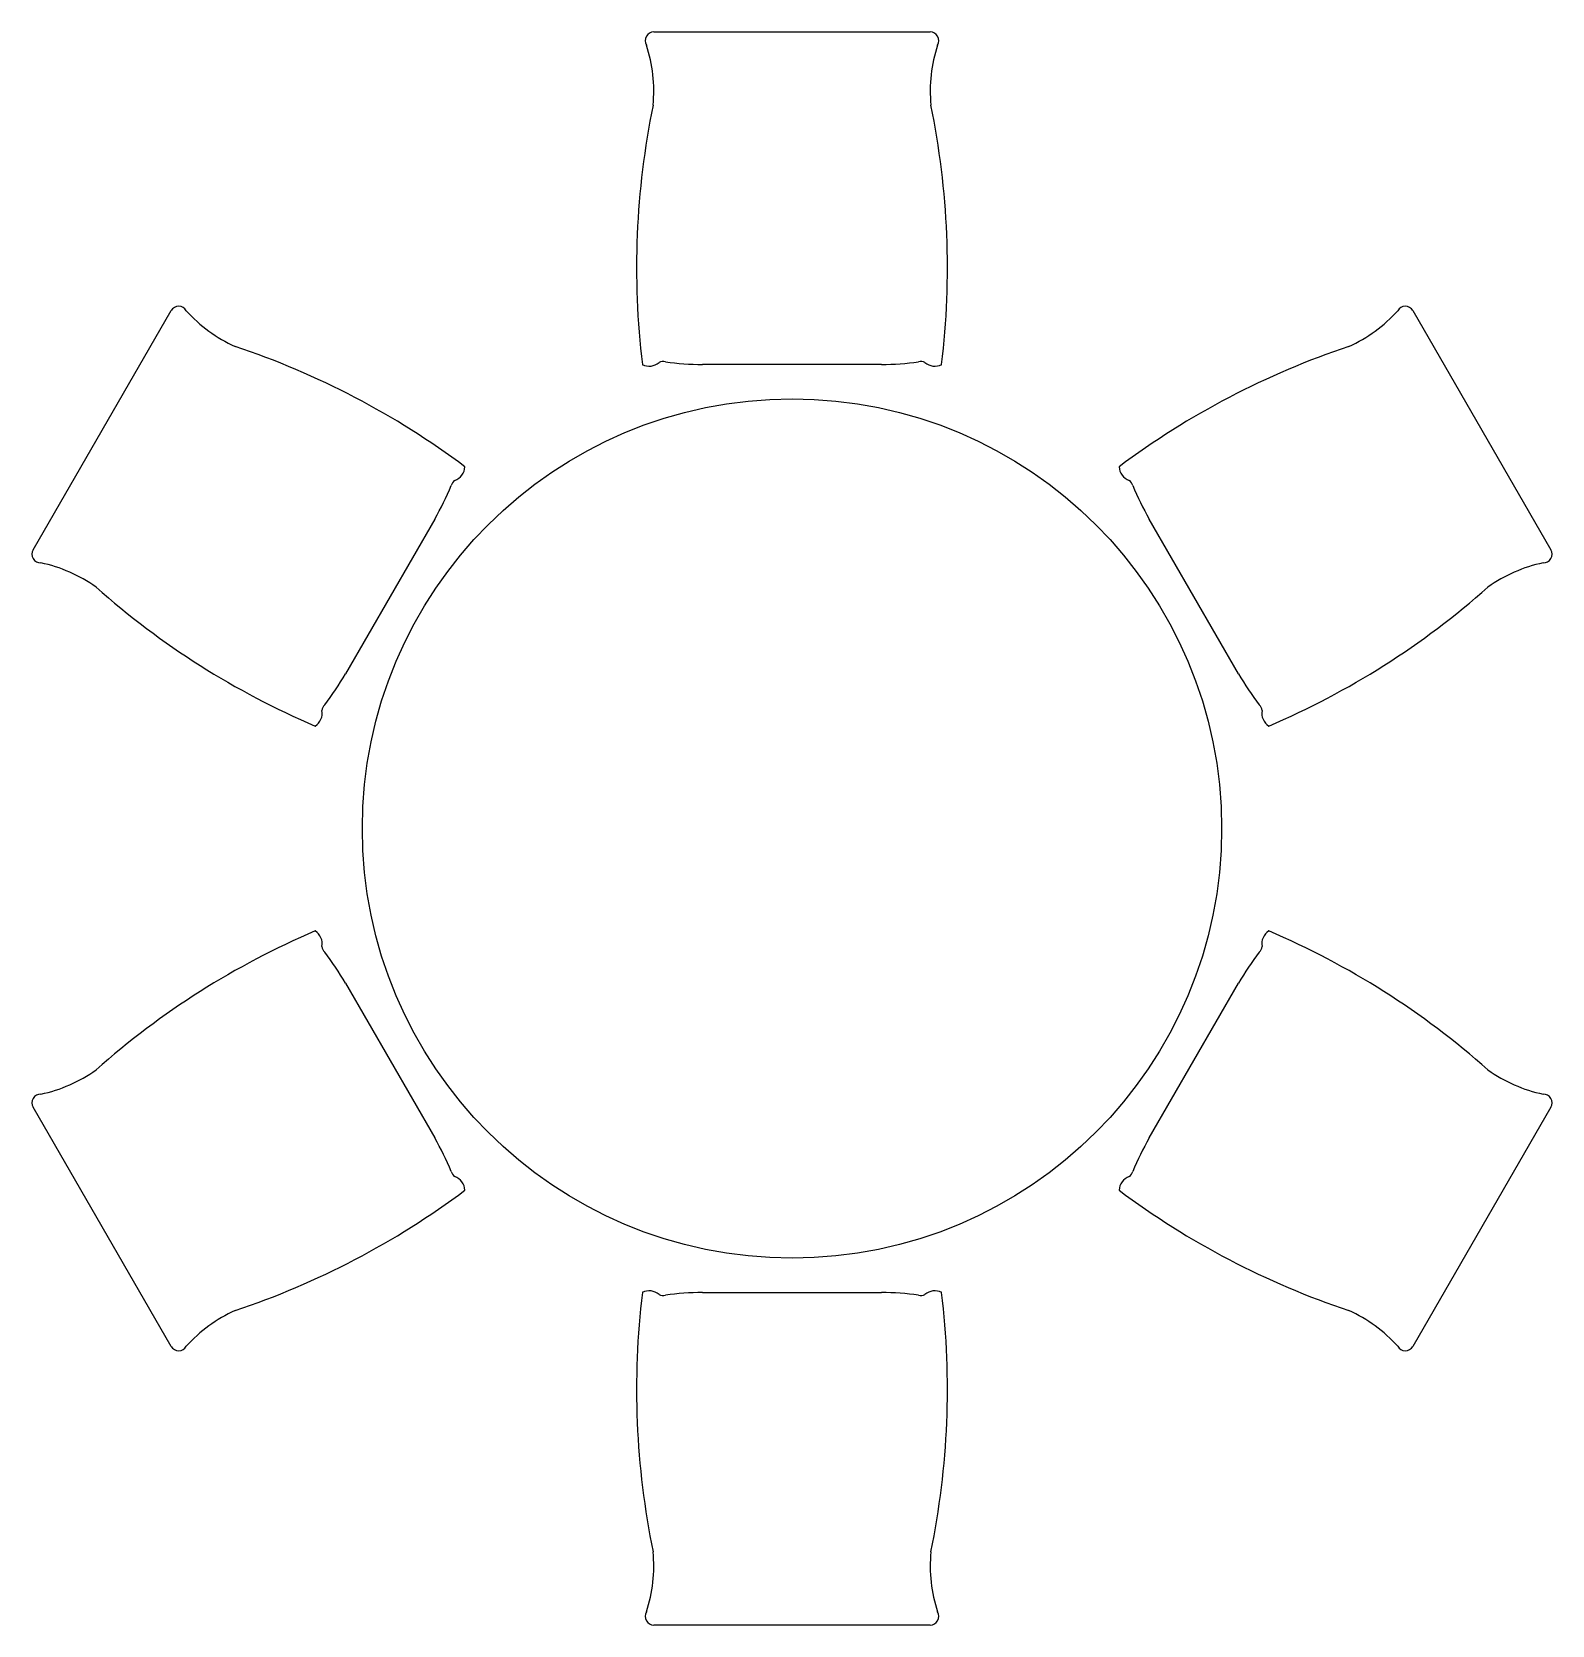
# Model space of a CAD drawing. Header units: millimetres. Extents: x -1106 to 1106, y -1159 to 1159.
import ezdxf

# ---------------------------------------------------------------- set-up
doc = ezdxf.new("R2010")
doc.units = ezdxf.units.MM
doc.layers.add('ceco.net 143', color=7, linetype='Continuous')

msp = doc.modelspace()

# ---------------------------------------------------------------- linework, layer by layer
at = {"layer": 'ceco.net 143'}
for p, q in [((-200.9, 1158.8), (200.9, 1158.8)), ((-1104, 405.4), (-903.1, 753.4)), ((903.1, 753.4), (1104, 405.4)), ((0, 675), (-130, 675)), ((130, 675), (0, 675)), ((-519.5, 450.1), (-584.6, 337.5)), ((584.6, 337.5), (519.5, 450.1)), ((-584.6, 337.5), (-649.6, 224.9)), ((649.6, 224.9), (584.6, 337.5)), ((-649.6, -224.9), (-584.6, -337.5)), ((584.6, -337.5), (649.6, -224.9)), ((-584.6, -337.5), (-519.5, -450.1)), ((519.5, -450.1), (584.6, -337.5)), ((-903.1, -753.4), (-1104, -405.4)), ((1104, -405.4), (903.1, -753.4)), ((-130, -675), (0, -675)), ((0, -675), (130, -675)), ((200.9, -1158.8), (-200.9, -1158.8))]:
    msp.add_line(p, q, dxfattribs=at)
msp.add_circle((0, 0), 625, dxfattribs=at)
for centre, radius, start, end in [((-200.9, 1146.2), 12.6, 89.8292, 211.4999), ((-417.7, 1072.8), 216.6, 354.5513, 17.9661), ((200.9, 1146.2), 12.6, 328.5001, 90.1708), ((417.7, 1072.8), 216.6, 162.0339, 185.4487), ((954.6, 815.5), 1180.7, 168.4357, 186.8363), ((-954.6, 815.5), 1180.7, 353.1637, 11.5643), ((-892.2, 747.1), 12.6, 28.5001, 150.1708), ((-720.2, 898.2), 216.6, 222.0339, 245.4487), ((720.2, 898.2), 216.6, 294.5513, 317.9661), ((892.2, 747.1), 12.6, 29.8292, 151.4999), ((-1183.6, -418.9), 1180.7, 53.1637, 71.5643), ((1183.6, -418.9), 1180.7, 108.4357, 126.8363), ((-207.7, 694.8), 22.2, 243.1961, 310.4764), ((-187.9, 667.2), 12, 71.7536, 116.5375), ((-125.3, 1155.9), 480.9, 262.9704, 269.4301), ((125.3, 1155.9), 480.9, 270.5699, 277.0296), ((187.9, 667.2), 12, 63.4625, 108.2464), ((207.7, 694.8), 22.2, 229.5236, 296.8039), ((-497.9, 527.3), 22.2, 289.5236, 356.8039), ((497.9, 527.3), 22.2, 183.1961, 250.4764), ((-938.4, 686.4), 480.9, 330.5699, 337.0296), ((-483.8, 496.3), 12, 123.4625, 168.2464), ((483.8, 496.3), 12, 11.7536, 56.5375), ((938.4, 686.4), 480.9, 202.9704, 209.4301), ((-1093.1, 399.1), 12.6, 149.8292, 271.4999), ((1093.1, 399.1), 12.6, 268.5001, 30.1708), ((-1137.9, 174.6), 216.6, 54.5513, 77.9661), ((1137.9, 174.6), 216.6, 102.0339, 125.4487), ((-229, 1234.5), 1180.7, 228.4357, 246.8363), ((229, 1234.5), 1180.7, 293.1637, 311.5643), ((-1063.6, 469.4), 480.9, 322.9704, 329.4301), ((1063.6, 469.4), 480.9, 210.5699, 217.0296), ((-705.6, 167.6), 22.2, 303.1961, 10.4764), ((-671.7, 170.9), 12, 131.7536, 176.5375), ((671.7, 170.9), 12, 3.4625, 48.2464), ((705.6, 167.6), 22.2, 169.5236, 236.8039), ((-229, -1234.5), 1180.7, 113.1637, 131.5643), ((-705.6, -167.6), 22.2, 349.5236, 56.8039), ((705.6, -167.6), 22.2, 123.1961, 190.4764), ((229, -1234.5), 1180.7, 48.4357, 66.8363), ((-671.7, -170.9), 12, 183.4625, 228.2464), ((-1063.6, -469.4), 480.9, 30.5699, 37.0296), ((1063.6, -469.4), 480.9, 142.9704, 149.4301), ((671.7, -170.9), 12, 311.7536, 356.5375), ((-1137.9, -174.6), 216.6, 282.0339, 305.4487), ((1137.9, -174.6), 216.6, 234.5513, 257.9661), ((-1093.1, -399.1), 12.6, 88.5001, 210.1708), ((1093.1, -399.1), 12.6, 329.8292, 91.4999), ((-938.4, -686.4), 480.9, 22.9704, 29.4301), ((938.4, -686.4), 480.9, 150.5699, 157.0296), ((-483.8, -496.3), 12, 191.7536, 236.5375), ((-497.9, -527.3), 22.2, 3.1961, 70.4764), ((497.9, -527.3), 22.2, 109.5236, 176.8039), ((483.8, -496.3), 12, 303.4625, 348.2464), ((-1183.6, 418.9), 1180.7, 288.4357, 306.8363), ((1183.6, 418.9), 1180.7, 233.1637, 251.5643), ((954.6, -815.5), 1180.7, 173.1637, 191.5643), ((-207.7, -694.8), 22.2, 49.5236, 116.8039), ((-187.9, -667.2), 12, 243.4625, 288.2464), ((-125.3, -1155.9), 480.9, 90.5699, 97.0296), ((125.3, -1155.9), 480.9, 82.9704, 89.4301), ((187.9, -667.2), 12, 251.7536, 296.5375), ((207.7, -694.8), 22.2, 63.1961, 130.4764), ((-954.6, -815.5), 1180.7, 348.4357, 6.8363), ((-720.2, -898.2), 216.6, 114.5513, 137.9661), ((720.2, -898.2), 216.6, 42.0339, 65.4487), ((-892.2, -747.1), 12.6, 209.8292, 331.4999), ((892.2, -747.1), 12.6, 208.5001, 330.1708), ((-417.7, -1072.8), 216.6, 342.0339, 5.4487), ((417.7, -1072.8), 216.6, 174.5513, 197.9661), ((-200.9, -1146.2), 12.6, 148.5001, 270.1708), ((200.9, -1146.2), 12.6, 269.8292, 31.4999)]:
    msp.add_arc(centre, radius, start, end, dxfattribs=at)

doc.saveas('drawing.dxf')
